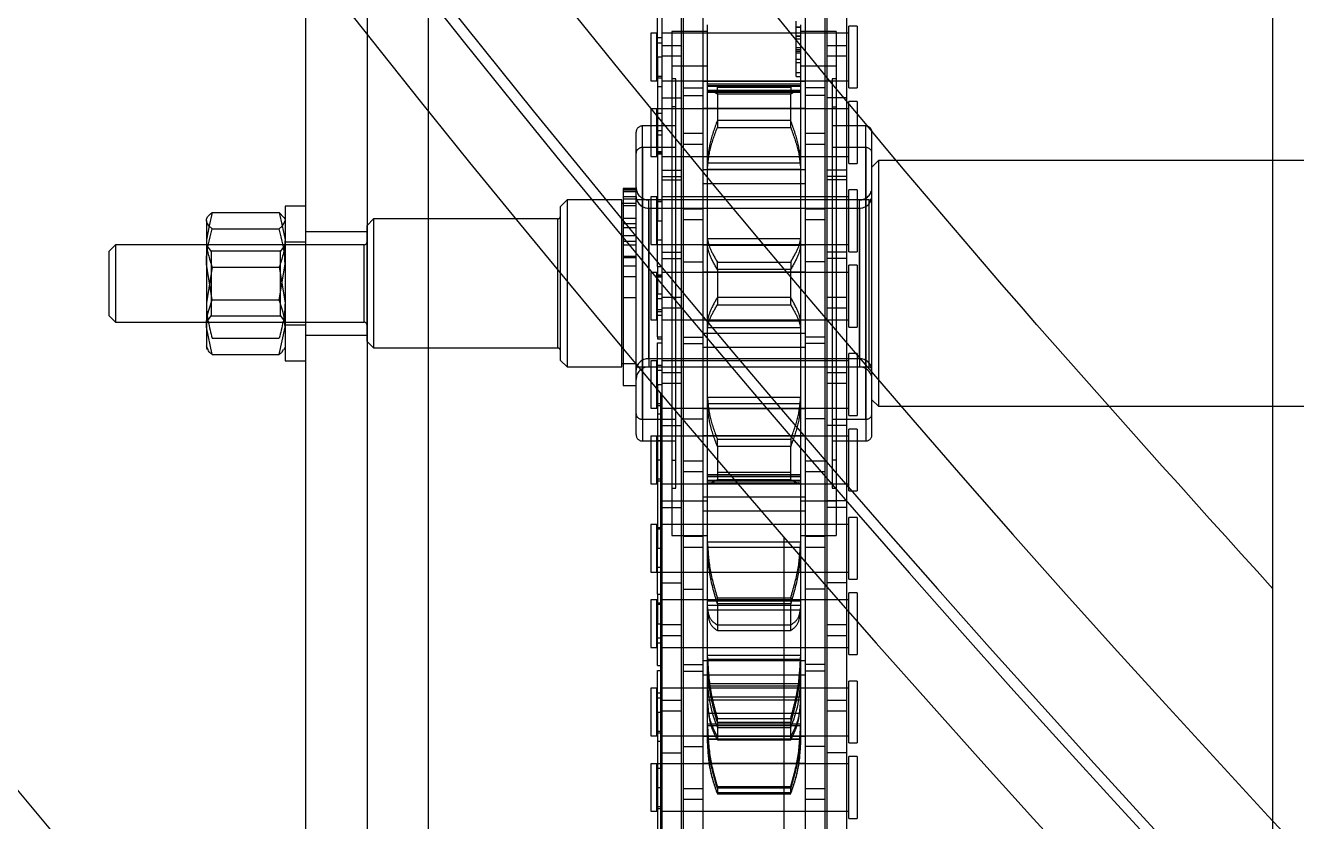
# Model space of a CAD drawing. Header units: metres. Extents: x 0 to 63075, y 0 to 44550.
# Drawn here: x 13873 to 13971.5, y 30867.8 to 30929.5 of the extents above; entities that cross this region are included whole.
import ezdxf

# ---------------------------------------------------------------- set-up
doc = ezdxf.new("R2010")
doc.units = ezdxf.units.M
doc.header["$LTSCALE"] = 75
doc.linetypes.add('HIDDEN2', pattern=[4.7625, 3.175, -1.5875])
for name, color, linetype in [('SDM', 7, 'Continuous'), ('SL1', 8, 'Continuous'), ('SL4', 4, 'Continuous'), ('ST1', 7, 'HIDDEN2')]:
    doc.layers.add(name, color=color, linetype=linetype)

# ---------------------------------------------------------------- blocks, each defined once
blk = doc.blocks.new('A$C52ce5e24')
at = {"layer": 'SL1'}
for radius, start, end in [(1221.5, 124.209852, 67.294357), (1158, 126.374154, 69.370009), (1150, 126.668292, 69.219881)]:
    blk.add_arc((6551.95, 10099.982), radius, start, end, dxfattribs=at)
blk = doc.blocks.new('A$Cb6dca9d5')
at = {"layer": 'SL4'}
for p, q in [((48.235, 4619.715), (48.235, 3669.713)), ((57.76, 3669.713), (57.76, 4459.475)), ((123.235, 3669.713), (123.235, 4338.528)), ((262.765, 4179.238), (123.235, 4179.238)), ((40.982, 4175.223), (40.761, 4174.176)), ((40.982, 4175.223), (46.188, 4175.223)), ((46.543, 4174.827), (46.188, 4175.223)), ((46.188, 4175.223), (46.409, 4174.176)), ((48.235, 4175.713), (46.635, 4175.713)), ((46.635, 4175.713), (46.635, 4163.713)), ((40.607, 4174.837), (40.535, 4174.713)), ((40.535, 4174.591), (40.535, 4171.203)), ((40.982, 4173.959), (46.188, 4173.959)), ((46.635, 4174.713), (46.563, 4174.837)), ((33.5, 4172.713), (33, 4172.213)), ((33, 4167.213), (33, 4172.213)), ((40.535, 4172.713), (33.5, 4172.713)), ((33.5, 4172.713), (33.5, 4166.713)), ((40.982, 4168.448), (40.535, 4171.203)), ((40.535, 4171.203), (40.535, 4166.325)), ((46.188, 4168.448), (46.635, 4171.203)), ((40.982, 4168.448), (46.188, 4168.448)), ((33, 4167.213), (33.5, 4166.713)), ((33.5, 4166.713), (40.535, 4166.713)), ((40.982, 4164.202), (40.535, 4166.325)), ((40.535, 4166.325), (40.535, 4164.713)), ((46.188, 4164.202), (46.635, 4166.325)), ((40.535, 4164.713), (40.607, 4164.588)), ((40.982, 4164.202), (46.188, 4164.202)), ((46.563, 4164.588), (46.635, 4164.713)), ((46.635, 4163.713), (48.235, 4163.713)), ((123.235, 4160.188), (262.765, 4160.188))]:
    blk.add_line(p, q, dxfattribs=at)
for points, knots in [([(40.535, 4174.591), (40.542, 4174.649), (40.566, 4174.863), (40.806, 4175.071), (40.982, 4175.223)], [0, 0, 0, 0, 0.268634, 1, 1, 1, 1]), ([(40.982, 4173.959), (40.914, 4174.012), (40.652, 4174.218), (40.585, 4174.432), (40.535, 4174.591)], [0, 0, 0, 0, 0.257551, 1, 1, 1, 1]), ([(40.535, 4171.203), (40.535, 4171.269), (40.542, 4172.199), (40.77, 4173.111), (40.982, 4173.959)], [0, 0, 0, 0, 0.070201, 1, 1, 1, 1]), ([(46.188, 4173.959), (46.256, 4174.012), (46.518, 4174.218), (46.585, 4174.432), (46.635, 4174.591)], [0, 0, 0, 0, 0.257551, 1, 1, 1, 1]), ([(46.635, 4171.203), (46.635, 4171.269), (46.628, 4172.199), (46.4, 4173.111), (46.188, 4173.959)], [0, 0, 0, 0, 0.070201, 1, 1, 1, 1]), ([(40.535, 4166.325), (40.535, 4166.375), (40.542, 4167.092), (40.77, 4167.795), (40.982, 4168.448)], [0, 0, 0, 0, 0.070201, 1, 1, 1, 1]), ([(46.635, 4166.325), (46.635, 4166.375), (46.628, 4167.092), (46.4, 4167.795), (46.188, 4168.448)], [0, 0, 0, 0, 0.070201, 1, 1, 1, 1]), ([(40.982, 4164.202), (40.912, 4164.255), (40.742, 4164.383), (40.694, 4164.516), (40.666, 4164.593)], [0, 0, 0, 0, 0.4139362, 1, 1, 1, 1]), ([(46.188, 4164.202), (46.258, 4164.255), (46.428, 4164.383), (46.476, 4164.516), (46.504, 4164.593)], [0, 0, 0, 0, 0.4139362, 1, 1, 1, 1])]:
    blk.add_open_spline(points, degree=3, knots=knots, dxfattribs=at)
at = {"layer": 'ST1'}
for p, q in [((52.997, 4669.713), (52.997, 3669.713)), ((57.76, 3669.713), (57.76, 4459.475)), ((75.843, 4193.195), (75.843, 4184.1)), ((77.363, 4193.195), (77.363, 4184.1)), ((88.637, 4193.195), (88.637, 4184.1)), ((90.157, 4193.195), (90.157, 4184.1)), ((75.511, 4187.275), (75.511, 4190.506)), ((77.515, 4190.45), (77.515, 4181.355)), ((79.035, 4190.45), (79.035, 4181.355)), ((79.395, 4184.583), (79.395, 4189.771)), ((86.27, 4189.16), (86.27, 4190.052)), ((86.605, 4189.771), (86.605, 4184.583)), ((86.965, 4190.45), (86.965, 4181.355)), ((88.485, 4190.45), (88.485, 4181.355)), ((75, 4189.12), (75, 4185.43)), ((75.474, 4189.12), (75, 4189.12)), ((75.474, 4185.43), (75.474, 4189.12)), ((75.843, 4188.751), (75.474, 4188.751)), ((77.363, 4189.12), (75.843, 4189.12)), ((90.342, 4189.12), (75.843, 4189.12)), ((76.625, 4189.257), (76.625, 4186.567)), ((79.395, 4189.257), (76.625, 4189.257)), ((79.035, 4189.12), (77.515, 4189.12)), ((86.965, 4189.12), (79.035, 4189.12)), ((86.27, 4189.608), (86.605, 4189.608)), ((86.27, 4189.583), (86.605, 4189.583)), ((86.27, 4187.112), (86.27, 4189.16)), ((86.27, 4189.16), (86.605, 4189.16)), ((86.27, 4188.919), (86.605, 4188.919)), ((86.27, 4188.888), (86.605, 4188.888)), ((89.375, 4189.257), (86.605, 4189.257)), ((88.485, 4189.12), (86.965, 4189.12)), ((90.157, 4189.12), (88.637, 4189.12)), ((89.375, 4189.257), (89.375, 4186.567)), ((90.342, 4184.876), (90.342, 4189.673)), ((91, 4189.673), (90.342, 4189.673)), ((91, 4189.673), (91, 4184.876)), ((75.511, 4188.382), (75.843, 4188.382)), ((75.843, 4188.17), (77.363, 4188.17)), ((86.27, 4188.686), (86.605, 4188.686)), ((86.27, 4188.015), (86.605, 4188.015)), ((86.27, 4187.856), (86.605, 4187.856)), ((86.27, 4187.714), (86.605, 4187.714)), ((88.637, 4188.17), (90.157, 4188.17)), ((75.511, 4187.275), (75.843, 4187.275)), ((75.511, 4187.275), (75.511, 4174.575)), ((77.363, 4187.331), (75.843, 4187.331)), ((86.27, 4187.585), (86.605, 4187.585)), ((86.27, 4186.839), (86.27, 4187.112)), ((86.27, 4187.112), (86.605, 4187.112)), ((86.27, 4186.839), (86.605, 4186.839)), ((86.27, 4185.766), (86.27, 4186.839)), ((90.157, 4187.331), (88.637, 4187.331)), ((75.474, 4185.799), (75.843, 4185.799)), ((76.625, 4186.567), (76.625, 4150.169)), ((79.395, 4186.567), (76.625, 4186.567)), ((86.27, 4186.067), (86.605, 4186.067)), ((86.27, 4185.766), (86.605, 4185.766)), ((89.375, 4186.567), (86.605, 4186.567)), ((89.375, 4186.567), (89.375, 4150.169)), ((75, 4185.43), (75.474, 4185.43)), ((75.511, 4185.656), (75.843, 4185.656)), ((75.843, 4184.963), (75.511, 4184.963)), ((75.843, 4185.43), (77.363, 4185.43)), ((75.843, 4185.43), (90.342, 4185.43)), ((76.944, 4185.592), (76.625, 4185.592)), ((76.944, 4183.407), (76.944, 4185.592)), ((77.515, 4185.43), (79.035, 4185.43)), ((77.515, 4184.873), (79.035, 4184.873)), ((79.035, 4185.43), (86.965, 4185.43)), ((86.965, 4185.371), (79.035, 4185.371)), ((86.608, 4185.179), (79.393, 4185.179)), ((86.605, 4185.033), (79.395, 4185.033)), ((79.395, 4185.002), (86.605, 4185.002)), ((80.157, 4184.385), (80.157, 4184.921)), ((80.157, 4184.921), (85.843, 4184.921)), ((85.843, 4184.921), (85.843, 4184.385)), ((86.965, 4185.43), (88.485, 4185.43)), ((88.485, 4184.873), (86.965, 4184.873)), ((88.637, 4185.43), (90.157, 4185.43)), ((89.056, 4185.592), (89.056, 4183.407)), ((89.375, 4185.592), (89.056, 4185.592)), ((90.342, 4184.876), (91, 4184.876)), ((75.843, 4184.1), (77.363, 4184.1)), ((75.843, 4184.1), (75.843, 4177.75)), ((77.363, 4184.1), (77.363, 4177.75)), ((77.515, 4184.289), (79.035, 4184.289)), ((86.608, 4184.685), (79.393, 4184.685)), ((79.395, 4178.619), (79.395, 4184.583)), ((86.605, 4184.568), (79.395, 4184.568)), ((79.395, 4184.543), (86.605, 4184.543)), ((80.157, 4184.385), (80.157, 4181.801)), ((85.843, 4184.385), (80.157, 4184.385)), ((85.843, 4181.801), (85.843, 4184.385)), ((86.605, 4184.583), (86.605, 4178.619)), ((88.485, 4184.289), (86.965, 4184.289)), ((90.157, 4184.1), (88.637, 4184.1)), ((88.637, 4184.1), (88.637, 4177.75)), ((90.157, 4184.1), (90.157, 4177.75)), ((90.342, 4179.013), (90.342, 4183.81)), ((91, 4183.81), (90.342, 4183.81)), ((91, 4183.81), (91, 4179.016)), ((75, 4183.256), (75, 4179.569)), ((75.474, 4183.256), (75, 4183.256)), ((75.474, 4179.566), (75.474, 4183.256)), ((75.843, 4182.887), (75.474, 4182.887)), ((77.363, 4183.256), (75.511, 4183.256)), ((90.342, 4183.256), (75.843, 4183.256)), ((76.944, 4183.407), (76.625, 4183.407)), ((76.944, 4153.833), (76.944, 4183.407)), ((79.035, 4183.256), (77.515, 4183.256)), ((79.035, 4183.315), (86.965, 4183.315)), ((86.965, 4183.256), (79.035, 4183.256)), ((88.485, 4183.256), (86.965, 4183.256)), ((90.157, 4183.256), (88.637, 4183.256)), ((89.056, 4183.407), (89.375, 4183.407)), ((89.056, 4183.407), (89.056, 4153.833)), ((76.944, 4181.928), (74.344, 4181.928)), ((74.344, 4159.178), (74.344, 4181.927)), ((85.843, 4182.351), (80.157, 4182.351)), ((80.157, 4181.801), (85.843, 4181.801)), ((91.656, 4181.928), (89.056, 4181.928)), ((91.656, 4159.178), (91.656, 4181.927)), ((73.855, 4179.825), (73.855, 4181.439)), ((75.511, 4181.585), (75.843, 4181.585)), ((75.511, 4181.237), (75.843, 4181.237)), ((77.515, 4181.355), (77.515, 4180.495)), ((77.515, 4181.355), (79.035, 4181.355)), ((79.035, 4181.355), (79.035, 4180.495)), ((86.965, 4181.355), (86.965, 4180.495)), ((86.965, 4181.355), (88.485, 4181.355)), ((88.485, 4181.355), (88.485, 4180.495)), ((92.145, 4179.825), (92.145, 4181.439)), ((74.344, 4180.247), (74.344, 4157.498)), ((76.944, 4180.247), (74.344, 4180.247)), ((75.474, 4179.935), (75.843, 4179.935)), ((75.511, 4179.838), (75.843, 4179.838)), ((77.515, 4180.495), (77.515, 4171.4)), ((79.035, 4180.495), (77.515, 4180.495)), ((79.035, 4180.495), (79.035, 4171.4)), ((86.965, 4180.495), (86.965, 4171.4)), ((88.485, 4180.495), (86.965, 4180.495)), ((88.485, 4180.495), (88.485, 4171.4)), ((91.656, 4180.247), (89.056, 4180.247)), ((91.656, 4180.247), (91.656, 4157.498)), ((73.855, 4157.986), (73.855, 4179.825)), ((75, 4179.569), (75, 4179.566)), ((75, 4179.566), (75.474, 4179.566)), ((75.511, 4179.751), (75.843, 4179.751)), ((75.843, 4179.566), (77.363, 4179.566)), ((75.843, 4179.566), (90.342, 4179.566)), ((77.515, 4179.566), (79.035, 4179.566)), ((79.035, 4179.566), (86.965, 4179.566)), ((86.605, 4179.047), (79.395, 4179.047)), ((86.965, 4179.566), (88.485, 4179.566)), ((88.637, 4179.566), (90.157, 4179.566)), ((90.342, 4179.013), (91, 4179.013)), ((91, 4179.016), (91, 4179.013)), ((92.145, 4157.986), (92.145, 4179.825)), ((92.645, 4179.238), (92.145, 4178.738)), ((92.645, 4179.238), (92.645, 4160.188)), ((123.235, 4179.238), (92.645, 4179.238)), ((75.843, 4178.485), (77.363, 4178.485)), ((75.843, 4177.995), (77.363, 4177.995)), ((86.965, 4178.535), (79.035, 4178.535)), ((79.395, 4178.55), (79.395, 4178.619)), ((86.605, 4178.55), (79.395, 4178.55)), ((79.395, 4172.65), (79.395, 4178.55)), ((86.605, 4178.619), (86.605, 4178.55)), ((86.605, 4178.55), (86.605, 4172.65)), ((90.157, 4178.485), (88.637, 4178.485)), ((90.157, 4177.995), (88.637, 4177.995)), ((72.855, 4177.074), (72.855, 4161.787)), ((73.855, 4177.074), (72.855, 4177.074)), ((73.855, 4177.042), (72.855, 4177.042)), ((72.855, 4176.983), (73.855, 4176.983)), ((75.843, 4177.75), (77.363, 4177.75)), ((75.843, 4177.75), (75.843, 4168.655)), ((77.363, 4177.75), (77.363, 4168.655)), ((79.035, 4177.451), (86.965, 4177.451)), ((90.157, 4177.75), (88.637, 4177.75)), ((88.637, 4177.75), (88.637, 4168.655)), ((90.157, 4177.75), (90.157, 4168.655)), ((90.342, 4172.176), (90.342, 4176.973)), ((91, 4176.973), (90.342, 4176.973)), ((91, 4176.973), (91, 4172.176)), ((68.5, 4176.188), (68, 4175.688)), ((68.5, 4176.188), (68.5, 4163.238)), ((72.755, 4176.188), (68.5, 4176.188)), ((72.755, 4175.296), (72.755, 4176.188)), ((73.855, 4175.913), (72.755, 4175.913)), ((72.855, 4176.849), (73.855, 4176.849)), ((72.855, 4176.463), (73.855, 4176.463)), ((72.855, 4176.46), (73.855, 4176.46)), ((72.855, 4176.271), (73.855, 4176.271)), ((73.855, 4175.913), (72.855, 4175.913)), ((91.895, 4176.188), (73.855, 4176.188)), ((91.168, 4176.188), (74.832, 4176.188)), ((74.832, 4163.864), (74.832, 4176.182)), ((75, 4176.42), (75, 4172.73)), ((75.474, 4176.42), (75, 4176.42)), ((75.474, 4172.73), (75.474, 4176.42)), ((75.843, 4176.051), (75.474, 4176.051)), ((75.511, 4176.194), (75.843, 4176.194)), ((77.363, 4176.42), (75.843, 4176.42)), ((90.342, 4176.42), (75.843, 4176.42)), ((79.035, 4176.42), (77.515, 4176.42)), ((86.965, 4176.42), (79.035, 4176.42)), ((88.485, 4176.42), (86.965, 4176.42)), ((90.157, 4176.42), (88.637, 4176.42)), ((91.168, 4163.864), (91.168, 4176.182)), ((91.895, 4176.18), (91.895, 4163.245)), ((68, 4163.738), (68, 4175.688)), ((72.755, 4163.238), (72.755, 4175.296)), ((73.855, 4175.744), (72.855, 4175.744)), ((74.832, 4175.561), (74.832, 4163.243)), ((74.832, 4175.561), (91.168, 4175.561)), ((77.515, 4175.491), (79.035, 4175.491)), ((86.965, 4175.491), (88.485, 4175.491)), ((91.168, 4175.561), (91.168, 4163.243)), ((40.761, 4174.176), (40.535, 4173.1)), ((46.409, 4174.176), (46.635, 4173.1)), ((53.5, 4174.713), (53, 4174.213)), ((53, 4165.213), (53, 4174.213)), ((53.5, 4174.713), (53.5, 4164.713)), ((67.75, 4174.713), (53.5, 4174.713)), ((67.75, 4174.676), (67.75, 4164.713)), ((72.855, 4174.787), (73.855, 4174.787)), ((72.855, 4174.355), (73.855, 4174.355)), ((72.855, 4174.044), (73.855, 4174.044)), ((75.511, 4174.575), (75.843, 4174.575)), ((75.511, 4171.023), (75.511, 4174.575)), ((79.035, 4174.647), (77.515, 4174.647)), ((88.485, 4174.647), (86.965, 4174.647)), ((52.997, 4173.713), (48.235, 4173.713)), ((73.855, 4173.416), (72.855, 4173.416)), ((72.855, 4172.989), (73.855, 4172.989)), ((75.474, 4173.099), (75.843, 4173.099)), ((86.605, 4173.162), (79.395, 4173.162)), ((40.56, 4172.713), (40.535, 4172.713)), ((52.75, 4172.713), (40.535, 4172.713)), ((40.56, 4172.713), (40.56, 4166.713)), ((40.911, 4172.213), (40.56, 4172.713)), ((40.911, 4172.213), (40.911, 4167.213)), ((46.285, 4172.213), (40.911, 4172.213)), ((46.635, 4172.713), (46.285, 4172.213)), ((46.285, 4167.213), (46.285, 4172.213)), ((48.235, 4172.913), (46.635, 4172.913)), ((52.75, 4172.671), (52.75, 4166.754)), ((72.855, 4172.711), (73.855, 4172.711)), ((75, 4172.73), (75.474, 4172.73)), ((75.511, 4172.73), (77.363, 4172.73)), ((75.843, 4172.73), (90.342, 4172.73)), ((75.843, 4172.143), (77.363, 4172.143)), ((77.515, 4172.73), (79.035, 4172.73)), ((79.035, 4172.73), (86.965, 4172.73)), ((86.965, 4172.687), (79.035, 4172.687)), ((86.605, 4172.65), (79.395, 4172.65)), ((79.395, 4172.621), (79.395, 4172.65)), ((79.395, 4166.291), (79.395, 4172.621)), ((86.605, 4172.65), (86.605, 4172.621)), ((86.605, 4172.621), (86.605, 4166.291)), ((86.965, 4172.73), (88.485, 4172.73)), ((88.637, 4172.73), (90.157, 4172.73)), ((90.157, 4172.143), (88.637, 4172.143)), ((90.342, 4172.176), (91, 4172.176)), ((40.982, 4170.977), (40.535, 4168.222)), ((40.982, 4170.977), (46.188, 4170.977)), ((46.188, 4170.977), (46.635, 4168.222)), ((72.855, 4171.84), (73.855, 4171.84)), ((72.855, 4171.716), (73.855, 4171.716)), ((72.855, 4171.082), (73.855, 4171.082)), ((75.511, 4171.023), (75.511, 4168.901)), ((75.511, 4171.023), (75.843, 4171.023)), ((75.843, 4171.653), (77.363, 4171.653)), ((77.515, 4171.4), (79.035, 4171.4)), ((77.515, 4171.4), (77.515, 4165.05)), ((79.035, 4171.4), (79.035, 4165.05)), ((80.157, 4170.795), (80.157, 4171.373)), ((80.157, 4171.373), (85.843, 4171.373)), ((85.843, 4171.373), (85.843, 4170.795)), ((88.485, 4171.4), (86.965, 4171.4)), ((86.965, 4171.4), (86.965, 4165.05)), ((88.485, 4171.4), (88.485, 4165.05)), ((90.157, 4171.653), (88.637, 4171.653)), ((90.342, 4166.328), (90.342, 4171.125)), ((91, 4171.125), (90.342, 4171.125)), ((91, 4171.125), (91, 4166.331)), ((72.855, 4170.257), (73.855, 4170.257)), ((75, 4170.572), (75, 4166.884)), ((75.474, 4170.572), (75, 4170.572)), ((75.474, 4166.882), (75.474, 4170.572)), ((75.843, 4170.203), (75.474, 4170.203)), ((75.511, 4170.387), (75.843, 4170.387)), ((75.511, 4170.3), (75.843, 4170.3)), ((77.363, 4170.572), (75.843, 4170.572)), ((90.342, 4170.572), (75.843, 4170.572)), ((79.035, 4170.572), (77.515, 4170.572)), ((79.035, 4170.615), (86.965, 4170.615)), ((86.965, 4170.572), (79.035, 4170.572)), ((80.157, 4170.795), (80.157, 4168.052)), ((85.843, 4170.795), (80.157, 4170.795)), ((85.843, 4168.052), (85.843, 4170.795)), ((88.485, 4170.572), (86.965, 4170.572)), ((90.157, 4170.572), (88.637, 4170.572)), ((72.855, 4168.62), (73.855, 4168.62)), ((75.511, 4168.901), (75.843, 4168.901)), ((75.511, 4165.572), (75.511, 4168.901)), ((75.511, 4168.553), (75.843, 4168.553)), ((75.843, 4168.655), (75.843, 4167.795)), ((75.843, 4168.655), (77.363, 4168.655)), ((77.363, 4168.655), (77.363, 4167.795)), ((85.843, 4168.63), (80.157, 4168.63)), ((80.157, 4168.052), (85.843, 4168.052)), ((88.637, 4168.655), (88.637, 4167.795)), ((88.637, 4168.655), (90.157, 4168.655)), ((90.157, 4168.655), (90.157, 4167.795)), ((40.56, 4166.713), (40.911, 4167.213)), ((40.911, 4167.213), (46.285, 4167.213)), ((46.285, 4167.213), (46.635, 4166.713)), ((75.474, 4167.251), (75.843, 4167.251)), ((75.511, 4167.693), (75.843, 4167.693)), ((75.511, 4167.549), (75.843, 4167.549)), ((75.843, 4167.795), (75.843, 4158.7)), ((77.363, 4167.795), (75.843, 4167.795)), ((77.363, 4167.795), (77.363, 4158.7)), ((88.637, 4167.795), (88.637, 4158.7)), ((90.157, 4167.795), (88.637, 4167.795)), ((90.157, 4167.795), (90.157, 4158.7)), ((40.535, 4166.713), (40.56, 4166.713)), ((40.535, 4166.713), (52.75, 4166.713)), ((46.635, 4166.513), (48.235, 4166.513)), ((75, 4166.884), (75, 4166.882)), ((75, 4166.882), (75.474, 4166.882)), ((75.843, 4166.882), (77.363, 4166.882)), ((75.843, 4166.882), (90.342, 4166.882)), ((77.515, 4166.882), (79.035, 4166.882)), ((79.035, 4166.882), (86.965, 4166.882)), ((86.605, 4166.775), (79.395, 4166.775)), ((79.395, 4166.263), (79.395, 4166.291)), ((86.605, 4166.263), (79.395, 4166.263)), ((79.395, 4160.378), (79.395, 4166.263)), ((86.605, 4166.291), (86.605, 4166.263)), ((86.605, 4166.263), (86.605, 4160.378)), ((86.965, 4166.882), (88.485, 4166.882)), ((88.637, 4166.882), (90.157, 4166.882)), ((90.342, 4166.328), (91, 4166.328)), ((91, 4166.331), (91, 4166.328)), ((40.982, 4165.466), (46.188, 4165.466)), ((48.235, 4165.713), (52.997, 4165.713)), ((53, 4165.213), (53.5, 4164.713)), ((75.511, 4165.572), (75.843, 4165.572)), ((75.511, 4165.572), (75.511, 4165.427)), ((75.511, 4165.427), (75.843, 4165.427)), ((75.511, 4165.106), (75.843, 4165.106)), ((75.511, 4161.875), (75.511, 4165.106)), ((77.515, 4165.552), (79.035, 4165.552)), ((77.515, 4165.05), (79.035, 4165.05)), ((77.515, 4165.05), (77.515, 4155.955)), ((86.965, 4165.835), (79.035, 4165.835)), ((79.035, 4165.05), (79.035, 4155.955)), ((88.485, 4165.552), (86.965, 4165.552)), ((88.485, 4165.05), (86.965, 4165.05)), ((86.965, 4165.05), (86.965, 4155.955)), ((88.485, 4165.05), (88.485, 4155.955)), ((40.666, 4164.593), (40.535, 4164.834)), ((53.5, 4164.713), (67.75, 4164.713)), ((79.035, 4164.767), (86.965, 4164.767)), ((90.342, 4159.476), (90.342, 4164.273)), ((91, 4164.273), (90.342, 4164.273)), ((91, 4164.273), (91, 4159.476)), ((68, 4163.738), (68.5, 4163.238)), ((68.5, 4163.238), (72.755, 4163.238)), ((72.755, 4163.513), (73.855, 4163.513)), ((72.855, 4163.513), (73.855, 4163.513)), ((73.855, 4163.238), (91.895, 4163.238)), ((91.168, 4163.864), (74.832, 4163.864)), ((74.832, 4163.238), (91.168, 4163.238)), ((75, 4163.72), (75, 4160.03)), ((75.474, 4163.72), (75, 4163.72)), ((75.474, 4160.03), (75.474, 4163.72)), ((75.843, 4163.351), (75.474, 4163.351)), ((77.363, 4163.72), (75.843, 4163.72)), ((90.342, 4163.72), (75.843, 4163.72)), ((79.035, 4163.72), (77.515, 4163.72)), ((86.965, 4163.72), (79.035, 4163.72)), ((88.485, 4163.72), (86.965, 4163.72)), ((90.157, 4163.72), (88.637, 4163.72)), ((75.511, 4162.982), (75.843, 4162.982)), ((75.843, 4162.807), (77.363, 4162.807)), ((88.637, 4162.807), (90.157, 4162.807)), ((72.855, 4161.787), (73.855, 4161.787)), ((75.511, 4161.875), (75.511, 4149.175)), ((75.511, 4161.875), (75.843, 4161.875)), ((75.78, 3732.725), (75.78, 4161.159)), ((77.363, 4161.947), (75.843, 4161.947)), ((90.157, 4161.947), (88.637, 4161.947)), ((75.474, 4160.399), (75.843, 4160.399)), ((75.511, 4160.256), (75.843, 4160.256)), ((86.605, 4160.875), (79.395, 4160.875)), ((86.605, 4160.378), (79.395, 4160.378)), ((79.395, 4160.307), (79.395, 4160.378)), ((79.395, 4154.375), (79.395, 4160.307)), ((86.605, 4160.378), (86.605, 4160.307)), ((86.605, 4160.307), (86.605, 4154.375)), ((92.145, 4160.688), (92.645, 4160.188)), ((92.645, 4160.188), (123.235, 4160.188)), ((74.344, 4159.178), (76.944, 4159.178)), ((75, 4160.03), (75.474, 4160.03)), ((75.843, 4159.579), (75.511, 4159.579)), ((75.843, 4160.03), (77.363, 4160.03)), ((75.843, 4160.03), (90.342, 4160.03)), ((77.515, 4160.03), (79.035, 4160.03)), ((77.515, 4159.202), (79.035, 4159.202)), ((79.035, 4160.03), (86.965, 4160.03)), ((86.965, 4159.987), (79.035, 4159.987)), ((86.965, 4160.03), (88.485, 4160.03)), ((88.485, 4159.202), (86.965, 4159.202)), ((88.637, 4160.03), (90.157, 4160.03)), ((89.056, 4159.178), (91.656, 4159.178)), ((90.342, 4159.476), (91, 4159.476)), ((75.843, 4158.7), (77.363, 4158.7)), ((75.843, 4158.7), (75.843, 4152.35)), ((77.363, 4158.7), (77.363, 4152.35)), ((90.157, 4158.7), (88.637, 4158.7)), ((88.637, 4158.7), (88.637, 4152.35)), ((90.157, 4158.7), (90.157, 4152.35)), ((90.342, 4153.628), (90.342, 4158.425)), ((91, 4158.425), (90.342, 4158.425)), ((91, 4158.425), (91, 4153.628)), ((74.344, 4157.498), (76.944, 4157.498)), ((75, 4157.872), (75, 4154.182)), ((75.474, 4157.872), (75, 4157.872)), ((75.474, 4154.182), (75.474, 4157.872)), ((75.843, 4157.503), (75.474, 4157.503)), ((77.363, 4157.872), (75.511, 4157.872)), ((90.342, 4157.872), (75.843, 4157.872)), ((79.035, 4157.872), (77.515, 4157.872)), ((79.035, 4157.915), (86.965, 4157.915)), ((86.965, 4157.872), (79.035, 4157.872)), ((80.157, 4157.074), (80.157, 4157.624)), ((80.157, 4157.624), (85.843, 4157.624)), ((85.843, 4157.624), (85.843, 4157.074)), ((88.485, 4157.872), (86.965, 4157.872)), ((90.157, 4157.872), (88.637, 4157.872)), ((89.056, 4157.498), (91.656, 4157.498)), ((80.157, 4157.074), (80.157, 4154.504)), ((85.843, 4157.074), (80.157, 4157.074)), ((85.843, 4154.504), (85.843, 4157.074)), ((75.511, 4156.027), (75.843, 4156.027)), ((76.625, 4156.018), (76.944, 4156.018)), ((77.515, 4155.955), (77.515, 4155.095)), ((77.515, 4155.955), (79.035, 4155.955)), ((79.035, 4155.955), (79.035, 4155.095)), ((86.965, 4155.955), (86.965, 4155.095)), ((86.965, 4155.955), (88.485, 4155.955)), ((88.485, 4155.955), (88.485, 4155.095)), ((89.375, 4156.018), (89.056, 4156.018)), ((75.474, 4154.551), (75.843, 4154.551)), ((75.511, 4154.408), (75.843, 4154.408)), ((77.515, 4155.095), (77.515, 4146)), ((79.035, 4155.095), (77.515, 4155.095)), ((79.035, 4155.095), (79.035, 4146)), ((79.393, 4154.74), (86.608, 4154.74)), ((79.393, 4154.246), (86.608, 4154.246)), ((86.605, 4154.882), (79.395, 4154.882)), ((86.605, 4154.857), (79.395, 4154.857)), ((86.605, 4154.423), (79.395, 4154.423)), ((86.605, 4154.392), (79.395, 4154.392)), ((79.395, 4149.232), (79.395, 4154.375)), ((85.843, 4155.04), (80.157, 4155.04)), ((80.157, 4154.504), (85.843, 4154.504)), ((86.605, 4154.375), (86.605, 4149.232)), ((86.965, 4155.095), (86.965, 4146)), ((88.485, 4155.095), (86.965, 4155.095)), ((88.485, 4155.095), (88.485, 4146)), ((75, 4154.182), (75.474, 4154.182)), ((75.843, 4154.182), (77.363, 4154.182)), ((75.843, 4154.182), (90.342, 4154.182)), ((76.625, 4153.833), (76.944, 4153.833)), ((77.515, 4154.182), (79.035, 4154.182)), ((79.035, 4154.182), (86.965, 4154.182)), ((86.965, 4154.182), (88.485, 4154.182)), ((88.637, 4154.182), (90.157, 4154.182)), ((89.056, 4153.833), (89.375, 4153.833)), ((90.342, 4153.628), (91, 4153.628)), ((75.843, 4152.852), (77.363, 4152.852)), ((75.843, 4152.35), (77.363, 4152.35)), ((75.843, 4152.35), (75.843, 4143.255)), ((76.625, 4152.858), (79.395, 4152.858)), ((77.363, 4152.35), (77.363, 4143.255)), ((86.965, 4153.135), (79.035, 4153.135)), ((86.605, 4152.858), (89.375, 4152.858)), ((90.157, 4152.852), (88.637, 4152.852)), ((90.157, 4152.35), (88.637, 4152.35)), ((88.637, 4152.35), (88.637, 4143.255)), ((90.157, 4152.35), (90.157, 4143.255)), ((79.035, 4152.067), (86.965, 4152.067)), ((90.342, 4146.776), (90.342, 4151.573)), ((91, 4151.573), (90.342, 4151.573)), ((91, 4151.573), (91, 4146.776)), ((75, 4151.02), (75, 4147.33)), ((75.474, 4151.02), (75, 4151.02)), ((75.474, 4147.33), (75.474, 4151.02)), ((75.843, 4150.651), (75.474, 4150.651)), ((75.511, 4150.794), (75.843, 4150.794)), ((77.363, 4151.02), (75.843, 4151.02)), ((90.342, 4151.02), (75.843, 4151.02)), ((79.035, 4151.02), (77.515, 4151.02)), ((86.965, 4151.02), (79.035, 4151.02)), ((88.485, 4151.02), (86.965, 4151.02)), ((90.157, 4151.02), (88.637, 4151.02)), ((76.625, 4150.169), (79.395, 4150.169)), ((77.515, 4150.107), (79.035, 4150.107)), ((86.605, 4149.654), (79.395, 4149.654)), ((85.305, 4150.018), (85.305, 3732.725)), ((86.605, 4150.169), (89.375, 4150.169)), ((86.965, 4150.107), (88.485, 4150.107)), ((75.511, 4149.175), (75.843, 4149.175)), ((75.511, 4145.623), (75.511, 4149.175)), ((79.035, 4149.247), (77.515, 4149.247)), ((86.605, 4149.232), (79.395, 4149.232)), ((79.395, 4149.129), (79.395, 4149.232)), ((79.395, 4144.309), (79.395, 4149.129)), ((86.605, 4149.232), (86.605, 4149.129)), ((86.605, 4149.129), (86.605, 4144.309)), ((88.485, 4149.247), (86.965, 4149.247)), ((75, 4147.33), (75.474, 4147.33)), ((75.474, 4147.699), (75.843, 4147.699)), ((75.511, 4147.33), (77.363, 4147.33)), ((75.843, 4147.33), (90.342, 4147.33)), ((77.515, 4147.33), (79.035, 4147.33)), ((79.035, 4147.33), (86.965, 4147.33)), ((86.965, 4147.33), (88.485, 4147.33)), ((88.637, 4147.33), (90.157, 4147.33)), ((75.843, 4146.502), (77.363, 4146.502)), ((86.965, 4147.287), (79.035, 4147.287)), ((90.157, 4146.502), (88.637, 4146.502)), ((90.342, 4146.776), (91, 4146.776)), ((75.511, 4145.623), (75.511, 4143.327)), ((75.511, 4145.623), (75.843, 4145.623)), ((77.515, 4146), (79.035, 4146)), ((77.515, 4146), (77.515, 4139.65)), ((79.035, 4146), (79.035, 4139.65)), ((80.157, 4144.878), (80.157, 4145.334)), ((80.157, 4145.334), (85.843, 4145.334)), ((85.843, 4145.334), (85.843, 4144.878)), ((88.485, 4146), (86.965, 4146)), ((86.965, 4146), (86.965, 4139.65)), ((88.485, 4146), (88.485, 4139.65)), ((90.342, 4140.928), (90.342, 4145.725)), ((91, 4145.725), (90.342, 4145.725)), ((91, 4145.725), (91, 4140.928)), ((75, 4145.172), (75, 4141.482)), ((75.474, 4145.172), (75, 4145.172)), ((75.474, 4141.482), (75.474, 4145.172)), ((75.843, 4144.803), (75.474, 4144.803)), ((75.511, 4144.946), (75.843, 4144.946)), ((77.363, 4145.172), (75.843, 4145.172)), ((90.342, 4145.172), (75.843, 4145.172)), ((79.035, 4145.172), (77.515, 4145.172)), ((79.035, 4145.215), (86.965, 4145.215)), ((86.965, 4145.172), (79.035, 4145.172)), ((86.605, 4145.087), (79.395, 4145.087)), ((86.605, 4144.746), (79.395, 4144.746)), ((86.605, 4144.732), (79.395, 4144.732)), ((86.605, 4144.369), (79.395, 4144.369)), ((85.843, 4144.878), (80.157, 4144.878)), ((80.157, 4144.878), (80.157, 4142.79)), ((85.843, 4142.79), (85.843, 4144.878)), ((88.485, 4145.172), (86.965, 4145.172)), ((90.157, 4145.172), (88.637, 4145.172)), ((79.395, 4140.557), (79.395, 4144.309)), ((86.605, 4144.309), (86.605, 4140.557)), ((75.511, 4143.327), (75.843, 4143.327)), ((75.511, 4140.096), (75.511, 4143.327)), ((75.843, 4143.255), (75.843, 4142.395)), ((75.843, 4143.255), (77.363, 4143.255)), ((75.843, 4142.395), (75.843, 4133.3)), ((77.363, 4142.395), (75.843, 4142.395)), ((77.363, 4143.255), (77.363, 4142.395)), ((77.363, 4142.395), (77.363, 4133.3)), ((85.843, 4143.22), (80.157, 4143.22)), ((80.157, 4142.79), (85.843, 4142.79)), ((88.637, 4143.255), (88.637, 4142.395)), ((88.637, 4143.255), (90.157, 4143.255)), ((88.637, 4142.395), (88.637, 4133.3)), ((90.157, 4142.395), (88.637, 4142.395)), ((90.157, 4143.255), (90.157, 4142.395)), ((90.157, 4142.395), (90.157, 4133.3)), ((75, 4141.482), (75.474, 4141.482)), ((75.474, 4141.851), (75.843, 4141.851)), ((75.511, 4142.22), (75.843, 4142.22)), ((75.843, 4141.482), (77.363, 4141.482)), ((75.843, 4141.482), (90.342, 4141.482)), ((77.515, 4141.482), (79.035, 4141.482)), ((79.035, 4141.482), (86.965, 4141.482)), ((86.965, 4141.482), (88.485, 4141.482)), ((88.637, 4141.482), (90.157, 4141.482)), ((86.965, 4140.435), (79.035, 4140.435)), ((86.605, 4140.852), (79.395, 4140.852)), ((86.605, 4140.557), (79.395, 4140.557)), ((79.395, 4140.433), (79.395, 4140.557)), ((79.395, 4137.307), (79.395, 4140.433)), ((86.605, 4140.557), (86.605, 4140.433)), ((86.605, 4140.433), (86.605, 4137.307)), ((90.342, 4140.928), (91, 4140.928)), ((75.511, 4140.096), (75.843, 4140.096)), ((75.511, 4139.706), (75.843, 4139.706)), ((75.511, 4136.475), (75.511, 4139.706)), ((77.515, 4140.152), (79.035, 4140.152)), ((77.515, 4139.65), (79.035, 4139.65)), ((77.515, 4139.65), (77.515, 4130.555)), ((79.035, 4139.65), (79.035, 4130.555)), ((88.485, 4140.152), (86.965, 4140.152)), ((88.485, 4139.65), (86.965, 4139.65)), ((86.965, 4139.65), (86.965, 4130.555)), ((88.485, 4139.65), (88.485, 4130.555)), ((79.035, 4139.367), (86.965, 4139.367)), ((86.605, 4138.652), (79.395, 4138.652)), ((86.605, 4138.471), (79.395, 4138.471)), ((90.342, 4134.076), (90.342, 4138.873)), ((91, 4138.873), (90.342, 4138.873)), ((91, 4138.873), (91, 4134.076)), ((75, 4138.32), (75, 4134.63)), ((75.474, 4138.32), (75, 4138.32)), ((75.474, 4134.63), (75.474, 4138.32)), ((75.843, 4137.951), (75.474, 4137.951)), ((75.511, 4137.582), (75.843, 4137.582)), ((77.363, 4138.32), (75.843, 4138.32)), ((90.342, 4138.32), (75.843, 4138.32)), ((79.035, 4138.32), (77.515, 4138.32)), ((86.965, 4138.32), (79.035, 4138.32)), ((86.605, 4137.619), (79.395, 4137.619)), ((88.485, 4138.32), (86.965, 4138.32)), ((90.157, 4138.32), (88.637, 4138.32)), ((75.511, 4136.475), (75.843, 4136.475)), ((75.511, 4136.475), (75.511, 4123.775)), ((75.843, 4137.407), (77.363, 4137.407)), ((77.363, 4136.547), (75.843, 4136.547)), ((86.605, 4137.403), (79.395, 4137.403)), ((79.395, 4135.397), (79.395, 4137.307)), ((86.605, 4137.307), (86.605, 4135.397)), ((88.637, 4137.407), (90.157, 4137.407)), ((90.157, 4136.547), (88.637, 4136.547)), ((86.605, 4136.355), (79.395, 4136.355)), ((86.605, 4135.532), (79.395, 4135.532)), ((80.157, 4135.677), (80.157, 4135.984)), ((80.157, 4135.984), (85.843, 4135.984)), ((85.843, 4135.677), (80.157, 4135.677)), ((80.157, 4135.677), (80.157, 4134.323)), ((85.843, 4135.984), (85.843, 4135.677)), ((85.843, 4134.323), (85.843, 4135.677)), ((75, 4134.63), (75.474, 4134.63)), ((75.474, 4134.999), (75.843, 4134.999)), ((75.511, 4134.856), (75.843, 4134.856)), ((75.843, 4134.63), (77.363, 4134.63)), ((75.843, 4134.63), (90.342, 4134.63)), ((77.515, 4134.63), (79.035, 4134.63)), ((79.035, 4134.63), (86.965, 4134.63)), ((86.965, 4134.587), (79.035, 4134.587)), ((86.605, 4135.397), (79.395, 4135.397)), ((79.395, 4135.268), (79.395, 4135.397)), ((79.395, 4134.214), (79.395, 4135.268)), ((80.157, 4135.269), (85.843, 4135.269)), ((85.843, 4134.595), (80.157, 4134.595)), ((86.605, 4135.397), (86.605, 4135.268)), ((86.605, 4135.268), (86.605, 4134.214)), ((86.965, 4134.63), (88.485, 4134.63)), ((88.637, 4134.63), (90.157, 4134.63)), ((75.843, 4134.179), (75.511, 4134.179)), ((77.515, 4133.802), (79.035, 4133.802)), ((86.605, 4134.377), (79.395, 4134.377)), ((86.605, 4134.334), (79.395, 4134.334)), ((80.157, 4134.323), (85.843, 4134.323)), ((88.485, 4133.802), (86.965, 4133.802)), ((90.342, 4134.076), (91, 4134.076)), ((75.843, 4133.3), (77.363, 4133.3)), ((75.843, 4133.3), (75.843, 4126.95)), ((77.363, 4133.3), (77.363, 4126.95)), ((90.157, 4133.3), (88.637, 4133.3)), ((88.637, 4133.3), (88.637, 4126.95)), ((90.157, 4133.3), (90.157, 4126.95)), ((90.342, 4128.228), (90.342, 4133.025)), ((91, 4133.025), (90.342, 4133.025)), ((91, 4133.025), (91, 4128.228)), ((75, 4132.472), (75, 4128.782)), ((75.474, 4132.472), (75, 4132.472)), ((75.474, 4128.782), (75.474, 4132.472)), ((75.843, 4132.103), (75.474, 4132.103)), ((77.363, 4132.472), (75.511, 4132.472)), ((90.342, 4132.472), (75.843, 4132.472)), ((79.035, 4132.472), (77.515, 4132.472)), ((79.035, 4132.515), (86.965, 4132.515)), ((86.965, 4132.472), (79.035, 4132.472)), ((88.485, 4132.472), (86.965, 4132.472)), ((90.157, 4132.472), (88.637, 4132.472)), ((75.511, 4130.627), (75.843, 4130.627)), ((77.515, 4130.555), (77.515, 4129.695)), ((77.515, 4130.555), (79.035, 4130.555)), ((79.035, 4130.555), (79.035, 4129.695)), ((80.157, 4130.582), (80.157, 4130.702)), ((80.157, 4130.702), (85.843, 4130.702)), ((85.843, 4130.582), (80.157, 4130.582)), ((80.157, 4130.582), (80.157, 4130.125)), ((85.843, 4130.702), (85.843, 4130.582)), ((85.843, 4130.125), (85.843, 4130.582)), ((86.965, 4130.555), (86.965, 4129.695)), ((86.965, 4130.555), (88.485, 4130.555)), ((88.485, 4130.555), (88.485, 4129.695)), ((77.515, 4129.695), (77.515, 4120.6)), ((79.035, 4129.695), (77.515, 4129.695)), ((79.035, 4129.695), (79.035, 4120.6)), ((85.843, 4130.206), (80.157, 4130.206)), ((80.157, 4130.125), (85.843, 4130.125)), ((86.965, 4129.695), (86.965, 4120.6)), ((88.485, 4129.695), (86.965, 4129.695)), ((88.485, 4129.695), (88.485, 4120.6)), ((75, 4128.782), (75.474, 4128.782)), ((75.474, 4129.151), (75.843, 4129.151)), ((75.511, 4129.008), (75.843, 4129.008)), ((75.843, 4128.782), (77.363, 4128.782)), ((75.843, 4128.782), (90.342, 4128.782)), ((77.515, 4128.782), (79.035, 4128.782)), ((79.035, 4128.782), (86.965, 4128.782)), ((86.965, 4128.782), (88.485, 4128.782)), ((88.637, 4128.782), (90.157, 4128.782)), ((90.342, 4128.228), (91, 4128.228))]:
    blk.add_line(p, q, dxfattribs=at)
for centre, radius, start, end in [((964.99, 4911.715), 1157.277, 217.817651, 237.031191), ((964.99, 4911.715), 1163.627, 217.817651, 237.031191), ((74.344, 4181.439), 0.489, 90, 180), ((91.656, 4181.439), 0.489, 0, 90), ((74.312, 4179.789), 0.459, 86.08676, 175.46107), ((91.688, 4179.789), 0.459, 4.53893, 93.91324), ((74.832, 4177.165), 0.977, 180, 270), ((91.168, 4177.165), 0.977, 270, 0), ((74.787, 4176.493), 0.934, 183.05903, 272.76274), ((91.213, 4176.493), 0.934, 267.23726, 356.94097), ((91.895, 4176.438), 0.25, 270, 0), ((67.75, 4174.963), 0.25, 270, 0), ((52.75, 4172.963), 0.25, 270, 0), ((52.75, 4166.463), 0.25, 0, 90), ((67.75, 4164.463), 0.25, 0, 90), ((74.787, 4162.932), 0.934, 87.23726, 176.94097), ((74.832, 4162.26), 0.977, 90, 180), ((91.213, 4162.932), 0.934, 3.05903, 92.76274), ((91.168, 4162.26), 0.977, 0, 90), ((91.895, 4162.988), 0.25, 0, 90), ((74.312, 4159.636), 0.459, 184.53893, 273.91324), ((91.688, 4159.636), 0.459, 266.08676, 355.46107), ((74.344, 4157.986), 0.489, 180, 270), ((91.656, 4157.986), 0.489, 270, 0), ((89.013, 4139.021), 9.618, 180.09202, 202.96021), ((76.987, 4139.021), 9.618, 337.03979, 359.90798)]:
    blk.add_arc(centre, radius, start, end, dxfattribs=at)
for points, knots in [([(123.235, 4146.033), (116.687, 4153.277), (101.88, 4169.66), (80.382, 4195.608), (61.91, 4218.919), (51.655, 4233), (48.235, 4237.696)], [0, 0, 0, 0, 0.247188, 0.559042, 0.852915, 1, 1, 1, 1]), ([(80.157, 4184.385), (79.923, 4184.529), (79.627, 4184.713), (79.557, 4184.659), (79.542, 4184.647)], [0, 0, 0, 0, 0.78694, 1, 1, 1, 1]), ([(86.458, 4184.647), (86.443, 4184.659), (86.373, 4184.713), (86.077, 4184.529), (85.843, 4184.385)], [0, 0, 0, 0, 0.2130482, 1, 1, 1, 1]), ([(80.157, 4182.351), (79.941, 4181.752), (79.508, 4180.554), (79.433, 4179.596), (79.395, 4179.118)], [0, 0, 0, 0, 0.500133, 1, 1, 1, 1]), ([(79.395, 4178.619), (79.433, 4179.088), (79.508, 4180.026), (79.941, 4181.209), (80.157, 4181.801)], [0, 0, 0, 0, 0.499464, 1, 1, 1, 1]), ([(86.605, 4179.118), (86.567, 4179.596), (86.492, 4180.553), (86.06, 4181.751), (85.843, 4182.351)], [0, 0, 0, 0, 0.499098, 1, 1, 1, 1]), ([(85.843, 4181.801), (86.059, 4181.209), (86.492, 4180.026), (86.567, 4179.088), (86.605, 4178.619)], [0, 0, 0, 0, 0.500529, 1, 1, 1, 1]), ([(40.535, 4173.1), (40.535, 4173.05), (40.542, 4172.333), (40.77, 4171.63), (40.982, 4170.977)], [0, 0, 0, 0, 0.070201, 1, 1, 1, 1]), ([(46.635, 4173.1), (46.635, 4173.05), (46.628, 4172.333), (46.4, 4171.63), (46.188, 4170.977)], [0, 0, 0, 0, 0.070201, 1, 1, 1, 1]), ([(79.395, 4173.134), (79.433, 4172.923), (79.508, 4172.501), (79.941, 4171.749), (80.157, 4171.373)], [0, 0, 0, 0, 0.4994786, 1, 1, 1, 1]), ([(85.843, 4171.373), (86.059, 4171.749), (86.492, 4172.501), (86.567, 4172.923), (86.605, 4173.134)], [0, 0, 0, 0, 0.500514, 1, 1, 1, 1]), ([(80.157, 4170.795), (79.941, 4171.181), (79.508, 4171.953), (79.433, 4172.398), (79.395, 4172.621)], [0, 0, 0, 0, 0.500372, 1, 1, 1, 1]), ([(86.605, 4172.621), (86.567, 4172.398), (86.492, 4171.953), (86.06, 4171.181), (85.843, 4170.795)], [0, 0, 0, 0, 0.499427, 1, 1, 1, 1]), ([(40.535, 4168.222), (40.535, 4168.156), (40.542, 4167.226), (40.77, 4166.314), (40.982, 4165.466)], [0, 0, 0, 0, 0.070201, 1, 1, 1, 1]), ([(46.635, 4168.222), (46.635, 4168.156), (46.628, 4167.226), (46.4, 4166.314), (46.188, 4165.466)], [0, 0, 0, 0, 0.070201, 1, 1, 1, 1]), ([(80.157, 4168.63), (79.941, 4168.244), (79.508, 4167.472), (79.433, 4167.027), (79.395, 4166.804)], [0, 0, 0, 0, 0.500372, 1, 1, 1, 1]), ([(79.395, 4166.291), (79.433, 4166.502), (79.508, 4166.924), (79.941, 4167.676), (80.157, 4168.052)], [0, 0, 0, 0, 0.499479, 1, 1, 1, 1]), ([(86.605, 4166.804), (86.567, 4167.027), (86.492, 4167.472), (86.06, 4168.244), (85.843, 4168.63)], [0, 0, 0, 0, 0.499427, 1, 1, 1, 1]), ([(85.843, 4168.052), (86.059, 4167.676), (86.492, 4166.924), (86.567, 4166.502), (86.605, 4166.291)], [0, 0, 0, 0, 0.500514, 1, 1, 1, 1]), ([(79.395, 4160.806), (79.433, 4160.337), (79.508, 4159.399), (79.941, 4158.216), (80.157, 4157.624)], [0, 0, 0, 0, 0.499464, 1, 1, 1, 1]), ([(80.157, 4157.074), (79.941, 4157.673), (79.508, 4158.871), (79.433, 4159.829), (79.395, 4160.307)], [0, 0, 0, 0, 0.500133, 1, 1, 1, 1]), ([(85.843, 4157.624), (86.059, 4158.216), (86.492, 4159.399), (86.567, 4160.337), (86.605, 4160.806)], [0, 0, 0, 0, 0.500529, 1, 1, 1, 1]), ([(86.605, 4160.307), (86.567, 4159.829), (86.492, 4158.872), (86.06, 4157.674), (85.843, 4157.074)], [0, 0, 0, 0, 0.499098, 1, 1, 1, 1]), ([(79.561, 4154.274), (79.571, 4154.265), (79.64, 4154.205), (79.92, 4154.367), (80.157, 4154.504)], [0, 0, 0, 0, 0.151986, 1, 1, 1, 1]), ([(85.843, 4154.504), (86.08, 4154.367), (86.36, 4154.206), (86.429, 4154.265), (86.439, 4154.274)], [0, 0, 0, 0, 0.847473, 1, 1, 1, 1]), ([(79.395, 4149.551), (79.433, 4148.882), (79.508, 4147.541), (79.94, 4146.07), (80.157, 4145.334)], [0, 0, 0, 0, 0.4991241, 1, 1, 1, 1]), ([(85.843, 4145.334), (86.059, 4146.069), (86.492, 4147.54), (86.567, 4148.881), (86.605, 4149.551)], [0, 0, 0, 0, 0.5001515, 1, 1, 1, 1]), ([(80.157, 4144.878), (79.941, 4145.618), (79.508, 4147.097), (79.433, 4148.452), (79.395, 4149.129)], [0, 0, 0, 0, 0.500261, 1, 1, 1, 1]), ([(86.605, 4149.129), (86.567, 4148.452), (86.492, 4147.097), (86.06, 4145.619), (85.843, 4144.878)], [0, 0, 0, 0, 0.499419, 1, 1, 1, 1]), ([(80.157, 4143.22), (79.941, 4143.368), (79.508, 4143.665), (79.433, 4144.337), (79.395, 4144.673)], [0, 0, 0, 0, 0.500534, 1, 1, 1, 1]), ([(86.605, 4144.673), (86.567, 4144.337), (86.492, 4143.665), (86.059, 4143.368), (85.843, 4143.22)], [0, 0, 0, 0, 0.499459, 1, 1, 1, 1]), ([(79.395, 4144.309), (79.433, 4143.963), (79.508, 4143.269), (79.94, 4142.95), (80.157, 4142.79)], [0, 0, 0, 0, 0.499098, 1, 1, 1, 1]), ([(85.843, 4142.79), (86.059, 4142.949), (86.492, 4143.269), (86.567, 4143.962), (86.605, 4144.309)], [0, 0, 0, 0, 0.500133, 1, 1, 1, 1]), ([(79.395, 4140.729), (79.433, 4139.939), (79.508, 4138.357), (79.94, 4136.776), (80.157, 4135.984)], [0, 0, 0, 0, 0.499098, 1, 1, 1, 1]), ([(80.157, 4135.677), (79.941, 4136.469), (79.508, 4138.051), (79.433, 4139.639), (79.395, 4140.433)], [0, 0, 0, 0, 0.500514, 1, 1, 1, 1]), ([(85.843, 4135.984), (86.059, 4136.775), (86.492, 4138.356), (86.567, 4139.938), (86.605, 4140.729)], [0, 0, 0, 0, 0.500133, 1, 1, 1, 1]), ([(86.605, 4140.433), (86.567, 4139.639), (86.492, 4138.051), (86.059, 4136.469), (85.843, 4135.677)], [0, 0, 0, 0, 0.499479, 1, 1, 1, 1]), ([(80.157, 4134.595), (79.941, 4135), (79.508, 4135.81), (79.433, 4136.953), (79.395, 4137.525)], [0, 0, 0, 0, 0.500133, 1, 1, 1, 1]), ([(86.605, 4137.525), (86.567, 4136.954), (86.492, 4135.811), (86.06, 4135.001), (85.843, 4134.595)], [0, 0, 0, 0, 0.499098, 1, 1, 1, 1]), ([(79.395, 4137.307), (79.433, 4136.728), (79.508, 4135.569), (79.94, 4134.739), (80.157, 4134.323)], [0, 0, 0, 0, 0.499427, 1, 1, 1, 1]), ([(85.843, 4134.323), (86.059, 4134.738), (86.492, 4135.568), (86.567, 4136.728), (86.605, 4137.307)], [0, 0, 0, 0, 0.500372, 1, 1, 1, 1]), ([(79.395, 4135.402), (79.433, 4134.587), (79.508, 4132.955), (79.941, 4131.453), (80.157, 4130.702)], [0, 0, 0, 0, 0.499459, 1, 1, 1, 1]), ([(80.157, 4130.582), (79.941, 4131.33), (79.508, 4132.824), (79.433, 4134.454), (79.395, 4135.268)], [0, 0, 0, 0, 0.5005288, 1, 1, 1, 1]), ([(85.843, 4130.702), (86.059, 4131.453), (86.492, 4132.955), (86.567, 4134.587), (86.605, 4135.402)], [0, 0, 0, 0, 0.500534, 1, 1, 1, 1]), ([(86.605, 4135.268), (86.567, 4134.454), (86.492, 4132.824), (86.059, 4131.33), (85.843, 4130.582)], [0, 0, 0, 0, 0.499464, 1, 1, 1, 1]), ([(80.157, 4130.206), (79.941, 4130.819), (79.508, 4132.045), (79.433, 4133.521), (79.395, 4134.258)], [0, 0, 0, 0, 0.500152, 1, 1, 1, 1]), ([(79.395, 4134.214), (79.433, 4133.472), (79.508, 4131.986), (79.941, 4130.746), (80.157, 4130.125)], [0, 0, 0, 0, 0.49948, 1, 1, 1, 1]), ([(86.605, 4134.258), (86.567, 4133.522), (86.492, 4132.046), (86.06, 4130.82), (85.843, 4130.206)], [0, 0, 0, 0, 0.499124, 1, 1, 1, 1]), ([(85.843, 4130.125), (86.059, 4130.746), (86.492, 4131.986), (86.567, 4133.472), (86.605, 4134.214)], [0, 0, 0, 0, 0.500513, 1, 1, 1, 1])]:
    blk.add_open_spline(points, degree=3, knots=knots, dxfattribs=at)

msp = doc.modelspace()

# ---------------------------------------------------------------- block references
at = {"layer": 'SDM'}
for name, p in [('A$C52ce5e24', (8259.513, 21551.5)), ('A$Cb6dca9d5', (13846.469, 26739.769))]:
    msp.add_blockref(name, p, dxfattribs=at)

doc.saveas('drawing.dxf')
